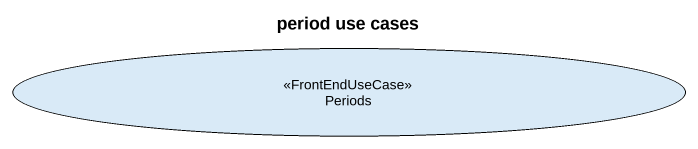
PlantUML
@startuml
title period use cases
usecase Periods <<FrontEndUseCase>>
@enduml
